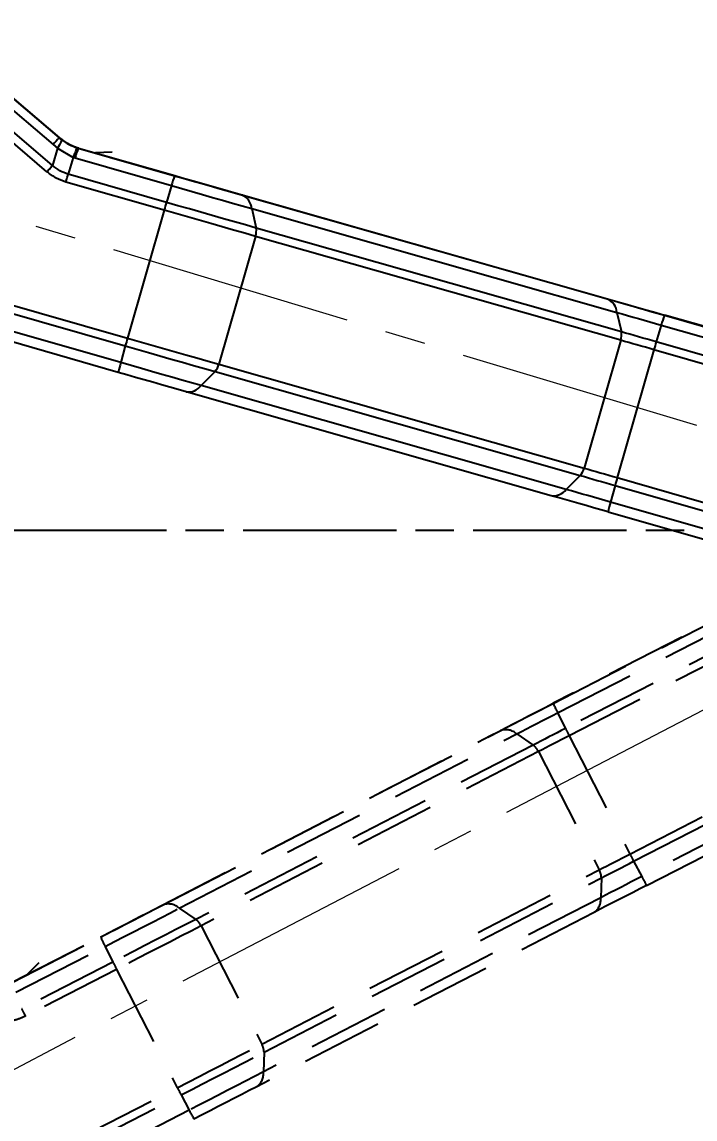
# Model space of a CAD drawing. Header units: millimetres. Extents: x 2320 to 4000, y 933 to 2121.
# Drawn here: x 3728.5 to 3781.2, y 1293.2 to 1379 of the extents above; entities that cross this region are included whole.
import ezdxf

# ---------------------------------------------------------------- set-up
doc = ezdxf.new("R2010")
doc.units = ezdxf.units.MM
for name, pattern in [('AM_ISO08W050', [18, 12, -1.5, 3, -1.5]), ('CENTER2', [28.575, 19.05, -3.175, 3.175, -3.175]), ('HIDDEN', [9.525, 6.35, -3.175])]:
    doc.linetypes.add(name, pattern=pattern)
for name, color, linetype, lineweight in [('AM_5', 3, 'Continuous', 25), ('AM_7', 4, 'AM_ISO08W050', 25), ('单点划线', 1, 'CENTER2', 13), ('标注', 3, 'Continuous', 13)]:
    doc.layers.add(name, color=color, linetype=linetype, lineweight=lineweight)
doc.styles.add('SLDTEXTSTYLE1', font='txt.shx', dxfattribs={"width": 0.7, "bigfont": 'gbcbig.shx'})
doc.dimstyles.new('SLDDIMSTYLE12$0', dxfattribs={"dimtxt": 12, "dimasz": 10, "dimexe": 0, "dimexo": 0.0625, "dimgap": 0.875, "dimtad": 1, "dimdec": 1, "dimlfac": 1.8, "dimrnd": 1e-09, "dimzin": 12, "dimdsep": 46, "dimtxsty": 'SLDTEXTSTYLE1', "dimcen": 0.09, "dimdle": 8.16, "dimclrd": 3, "dimclre": 3, "dimadec": 0, "dimazin": 3, "dimtfac": 1, "dimtdec": 1, "dimtofl": 0, "dimtmove": 0, "dimatfit": 3, "dimfxl": 0, "dimfrac": 2, "dimtolj": 1, "dimlwd": 5, "dimlwe": 5, "dimarcsym": 0})
doc.dimstyles.new('SLDDIMSTYLE12$2', dxfattribs={"dimtxt": 12, "dimasz": 10, "dimexe": 0, "dimexo": 0.0625, "dimgap": 0.875, "dimtad": 1, "dimdec": 1, "dimlfac": 1.8, "dimrnd": 1e-09, "dimzin": 12, "dimdsep": 46, "dimtxsty": 'SLDTEXTSTYLE1', "dimcen": 0.09, "dimdle": 8.16, "dimclrd": 3, "dimclre": 3, "dimadec": 0, "dimazin": 3, "dimtfac": 1, "dimtdec": 1, "dimtofl": 0, "dimtmove": 0, "dimatfit": 3, "dimfxl": 0, "dimfrac": 2, "dimtolj": 1, "dimlwd": 5, "dimlwe": 5, "dimarcsym": 0})

# ---------------------------------------------------------------- blocks, each defined once
blk = doc.blocks.new('*D75')
at = {"layer": 'Defpoints', "color": 0, "transparency": 16777216}
for p in [(3565.228, 1412.476), (3566.364, 1347.616), (3808.643, 1339.163), (3808.643, 1339.163), (3583.352, 1221.743)]:
    blk.add_point(p, dxfattribs=at)
at = {"layer": '标注', "color": 3, "linetype": 'Continuous', "lineweight": 5, "transparency": 16777216}
blk.add_arc((3808.643, 1339.163), 242.426, 165.60197, 205.16456, dxfattribs=at)
at = {"layer": '标注', "color": 3, "transparency": 16777216}
for points in [[(3572.226, 1399.891), (3575.436, 1398.996), (3576.517, 1409.076)], [(3590.719, 1236.818), (3587.732, 1235.339), (3593.663, 1227.117)]]:
    blk.add_solid(points, dxfattribs=at)
at = {"layer": '标注', "color": 0, "transparency": 16777216, "insert": (3573.135, 1316.97), "char_height": 10, "attachment_point": 5, "rotation": 275.38327, "style": 'SLDTEXTSTYLE1'}
blk.add_mtext('\\A1;60%%D', dxfattribs=at)
blk = doc.blocks.new('*D76')
at = {"layer": 'AM_5', "color": 3, "linetype": 'Continuous', "lineweight": 5, "transparency": 16777216}
blk.add_arc((3808.537, 1339.194), 192.409, 166.21652, 177.02185, dxfattribs=at)
at = {"layer": 'AM_5', "color": 3, "transparency": 16777216}
for points in [[(3620.062, 1385.475), (3623.277, 1384.597), (3624.303, 1394.683)], [(3618.055, 1349.148), (3614.722, 1349.234), (3616.129, 1339.194)]]:
    blk.add_solid(points, dxfattribs=at)
at = {"layer": 'Defpoints', "color": 0, "transparency": 16777216}
for p in [(3565.228, 1412.476), (3619.776, 1376.482), (3596.104, 1339.194), (3808.643, 1339.163), (3811.791, 1339.194)]:
    blk.add_point(p, dxfattribs=at)
at = {"layer": 'AM_5', "color": 0, "transparency": 16777216, "insert": (3611.382, 1368.24), "char_height": 12, "attachment_point": 5, "rotation": 81.61918, "style": 'SLDTEXTSTYLE1'}
blk.add_mtext('\\A1;15%%D', dxfattribs=at)
blk = doc.blocks.new('*D57')
at = {"layer": 'AM_5', "color": 3, "linetype": 'Continuous', "lineweight": 5, "transparency": 16777216}
for p, q in [((3639.86, 1389.192), (3648.345, 1418.784)), ((3808.082, 1372.984), (3657.958, 1416.028))]:
    blk.add_line(p, q, dxfattribs=at)
at = {"layer": 'AM_5', "color": 3, "lineweight": 5, "transparency": 16777216}
blk.add_line((3808.793, 1339.183), (3817.694, 1370.228), dxfattribs=at)
at = {"layer": 'AM_5', "color": 3, "transparency": 16777216}
for points in [[(3658.417, 1417.63), (3657.498, 1414.426), (3648.345, 1418.784)], [(3808.541, 1374.587), (3807.622, 1371.382), (3817.694, 1370.228)]]:
    blk.add_solid(points, dxfattribs=at)
at = {"layer": 'Defpoints', "color": 0, "transparency": 16777216}
for p in [(3648.345, 1418.784), (3639.843, 1389.132), (3808.776, 1339.123)]:
    blk.add_point(p, dxfattribs=at)
at = {"layer": 'AM_5', "color": 0, "transparency": 16777216, "insert": (3734.915, 1401.115), "char_height": 12, "attachment_point": 5, "rotation": 344.00123, "style": 'SLDTEXTSTYLE1'}
blk.add_mtext('\\A1;225', dxfattribs=at)

msp = doc.modelspace()

# ---------------------------------------------------------------- linework, layer by layer
at = {"color": 7, "linetype": 'Continuous', "lineweight": 25}
for p, q in [((3645.845, 1379.651), (3736.571, 1353.634)), ((3646.019, 1380.265), (3736.744, 1354.248)), ((3736.214, 1352.33), (3644.951, 1378.502)), ((3736.017, 1351.566), (3644.754, 1377.738)), ((3726.976, 1373.682), (3731.4, 1369.908)), ((3726.999, 1373.687), (3731.423, 1369.913)), ((3726.501, 1373.148), (3730.926, 1369.374)), ((3730.443, 1367.251), (3725.673, 1371.32)), ((3730.876, 1367.754), (3726.105, 1371.824)), ((3730.926, 1369.374), (3731.276, 1369.091)), ((3731.4, 1369.908), (3731.423, 1369.913)), ((3731.423, 1369.913), (3731.598, 1369.772)), ((3731.276, 1369.091), (3730.876, 1367.754)), ((3731.276, 1369.091), (3732.495, 1368.379)), ((3732.916, 1369.111), (3732.837, 1369.135)), ((3732.838, 1369.135), (3732.915, 1369.111)), ((3732.894, 1369.107), (3732.915, 1369.111)), ((3732.894, 1369.107), (3740.427, 1366.947)), ((3732.915, 1369.111), (3740.448, 1366.951)), ((3735.536, 1368.779), (3734.243, 1368.731)), ((3732.495, 1368.379), (3732.101, 1367.066)), ((3732.495, 1368.379), (3732.65, 1368.333)), ((3732.65, 1368.333), (3740.183, 1366.172)), ((3739.79, 1364.861), (3732.101, 1367.066)), ((3739.61, 1364.245), (3731.922, 1366.45)), ((3740.183, 1366.172), (3739.79, 1364.861)), ((3744.891, 1365.682), (3773.467, 1357.556)), ((3745.736, 1365.43), (3774.312, 1357.304)), ((3739.61, 1364.245), (3736.744, 1354.248)), ((3746.467, 1364.378), (3746.811, 1362.856)), ((3746.467, 1364.378), (3775.043, 1356.251)), ((3775.387, 1354.73), (3746.811, 1362.856)), ((3746.761, 1362.203), (3743.895, 1352.206)), ((3775.337, 1354.077), (3746.761, 1362.203)), ((3775.043, 1356.251), (3775.387, 1354.73)), ((3778.755, 1356.035), (3795.675, 1351.183)), ((3789.629, 1352.927), (3778.776, 1356.04)), ((3778.51, 1355.261), (3778.117, 1353.95)), ((3778.51, 1355.261), (3796.439, 1350.12)), ((3775.337, 1354.077), (3772.471, 1344.08)), ((3797.43, 1348.412), (3778.117, 1353.95)), ((3736.571, 1353.634), (3736.214, 1352.33)), ((3777.938, 1353.334), (3775.071, 1343.337)), ((3793.073, 1348.994), (3777.938, 1353.334)), ((3743.895, 1352.206), (3772.471, 1344.08)), ((3743.592, 1351.628), (3742.498, 1350.535)), ((3743.592, 1351.628), (3772.168, 1343.502)), ((3771.074, 1342.409), (3742.498, 1350.535)), ((3769.902, 1341.924), (3741.326, 1350.05)), ((3772.168, 1343.502), (3771.074, 1342.409)), ((3775.071, 1343.337), (3790.207, 1338.997)), ((3774.898, 1342.723), (3774.541, 1341.419)), ((3774.898, 1342.723), (3794.211, 1337.184)), ((3792.47, 1336.278), (3774.541, 1341.419)), ((3774.345, 1340.655), (3791.275, 1335.8))]:
    msp.add_line(p, q, dxfattribs=at)
at = {"color": 7, "linetype": 'HIDDEN', "lineweight": 25}
for p, q in [((3770.052, 1325.677), (3785.711, 1333.718)), ((3770.403, 1324.946), (3785.938, 1332.922)), ((3786.346, 1331.593), (3771.014, 1323.721)), ((3780.108, 1330.853), (3770.064, 1325.695)), ((3785.311, 1330.341), (3771.305, 1323.149)), ((3770.403, 1324.946), (3771.014, 1323.721)), ((3738.757, 1309.539), (3765.155, 1323.168)), ((3739.546, 1309.933), (3765.944, 1323.563)), ((3740.799, 1309.666), (3767.197, 1323.295)), ((3767.197, 1323.295), (3768.489, 1322.421)), ((3771.305, 1323.149), (3776.055, 1313.897)), ((3768.489, 1322.421), (3742.091, 1308.792)), ((3768.9, 1321.911), (3742.502, 1308.282)), ((3768.9, 1321.911), (3773.651, 1312.659)), ((3776.35, 1313.331), (3792.767, 1321.76)), ((3776.055, 1313.897), (3790.062, 1321.089)), ((3793.573, 1320.655), (3776.981, 1312.136)), ((3777.361, 1311.444), (3793.028, 1319.489)), ((3776.35, 1313.331), (3776.981, 1312.136)), ((3747.253, 1299.03), (3773.651, 1312.659)), ((3747.427, 1298.402), (3773.825, 1312.031)), ((3773.825, 1312.031), (3773.775, 1310.486)), ((3773.775, 1310.486), (3747.377, 1296.856)), ((3740.799, 1309.666), (3742.091, 1308.792)), ((3773.253, 1309.33), (3746.855, 1295.701)), ((3742.502, 1308.282), (3747.253, 1299.03)), ((3727.665, 1303.827), (3734.637, 1307.406)), ((3727.678, 1303.844), (3734.649, 1307.424)), ((3728.017, 1303.095), (3734.988, 1306.674)), ((3734.988, 1306.674), (3735.599, 1305.45)), ((3735.599, 1305.45), (3728.484, 1301.796)), ((3729.816, 1305.395), (3728.906, 1304.475)), ((3735.89, 1304.878), (3728.774, 1301.224)), ((3735.89, 1304.878), (3740.641, 1295.626)), ((3747.427, 1298.402), (3747.377, 1296.856)), ((3656.68, 1252.514), (3740.641, 1295.626)), ((3656.974, 1251.948), (3740.935, 1295.06)), ((3740.935, 1295.06), (3741.567, 1293.865)), ((3741.567, 1293.865), (3657.109, 1250.497))]:
    msp.add_line(p, q, dxfattribs=at)
at = {"color": 7, "linetype": 'Continuous', "lineweight": 25, "flags": 128}
for points in [[(3740.427, 1366.947), (3741.111, 1366.751), (3741.792, 1366.556), (3742.47, 1366.362), (3743.143, 1366.169), (3743.807, 1365.98), (3744.463, 1365.793), (3745.106, 1365.61), (3745.736, 1365.43)], [(3740.448, 1366.951), (3741.02, 1366.787), (3741.591, 1366.624), (3742.158, 1366.462), (3742.721, 1366.301), (3743.277, 1366.142), (3743.825, 1365.986), (3744.363, 1365.832), (3744.891, 1365.682)], [(3740.183, 1366.172), (3740.992, 1365.941), (3741.799, 1365.71), (3742.601, 1365.48), (3743.397, 1365.253), (3744.184, 1365.028), (3744.959, 1364.807), (3745.721, 1364.59), (3746.467, 1364.378)], [(3746.761, 1362.203), (3745.913, 1362.444), (3745.046, 1362.691), (3744.163, 1362.943), (3743.268, 1363.199), (3742.362, 1363.457), (3741.449, 1363.719), (3740.531, 1363.982), (3739.61, 1364.245)], [(3746.811, 1362.856), (3745.978, 1363.093), (3745.127, 1363.335), (3744.26, 1363.583), (3743.381, 1363.833), (3742.492, 1364.088), (3741.595, 1364.344), (3740.694, 1364.602), (3739.79, 1364.861)], [(3773.467, 1357.556), (3774.097, 1357.377), (3774.74, 1357.194), (3775.395, 1357.007), (3776.06, 1356.817), (3776.733, 1356.625), (3777.411, 1356.431), (3778.092, 1356.236), (3778.776, 1356.04)], [(3774.312, 1357.304), (3774.84, 1357.154), (3775.378, 1357.001), (3775.926, 1356.844), (3776.482, 1356.686), (3777.045, 1356.525), (3777.612, 1356.363), (3778.183, 1356.199), (3778.755, 1356.035)], [(3775.043, 1356.251), (3775.455, 1356.134), (3775.875, 1356.015), (3776.303, 1355.893), (3776.737, 1355.769), (3777.176, 1355.643), (3777.619, 1355.517), (3778.064, 1355.389), (3778.51, 1355.261)], [(3736.744, 1354.248), (3737.665, 1353.985), (3738.583, 1353.722), (3739.496, 1353.46), (3740.402, 1353.202), (3741.297, 1352.946), (3742.179, 1352.694), (3743.046, 1352.447), (3743.895, 1352.206)], [(3777.938, 1353.334), (3777.603, 1353.43), (3777.269, 1353.526), (3776.937, 1353.621), (3776.608, 1353.715), (3776.282, 1353.808), (3775.961, 1353.899), (3775.646, 1353.989), (3775.337, 1354.077)], [(3778.117, 1353.95), (3777.766, 1354.051), (3777.415, 1354.151), (3777.067, 1354.251), (3776.721, 1354.35), (3776.379, 1354.447), (3776.042, 1354.543), (3775.711, 1354.638), (3775.387, 1354.73)], [(3736.571, 1353.634), (3737.475, 1353.375), (3738.376, 1353.117), (3739.273, 1352.86), (3740.162, 1352.606), (3741.041, 1352.355), (3741.907, 1352.108), (3742.758, 1351.866), (3743.592, 1351.628)], [(3742.498, 1350.535), (3741.752, 1350.748), (3740.991, 1350.965), (3740.215, 1351.186), (3739.428, 1351.41), (3738.632, 1351.638), (3737.83, 1351.867), (3737.023, 1352.099), (3736.214, 1352.33)], [(3741.326, 1350.05), (3740.696, 1350.229), (3740.053, 1350.413), (3739.398, 1350.6), (3738.733, 1350.789), (3738.061, 1350.981), (3737.382, 1351.175), (3736.701, 1351.371), (3736.017, 1351.566)], [(3772.471, 1344.08), (3772.78, 1343.992), (3773.095, 1343.902), (3773.416, 1343.811), (3773.741, 1343.718), (3774.071, 1343.624), (3774.403, 1343.529), (3774.737, 1343.433), (3775.071, 1343.337)], [(3772.168, 1343.502), (3772.492, 1343.41), (3772.823, 1343.316), (3773.16, 1343.22), (3773.502, 1343.122), (3773.847, 1343.023), (3774.196, 1342.924), (3774.547, 1342.823), (3774.898, 1342.723)], [(3774.345, 1340.655), (3773.773, 1340.819), (3773.203, 1340.982), (3772.635, 1341.145), (3772.073, 1341.306), (3771.516, 1341.464), (3770.968, 1341.621), (3770.43, 1341.774), (3769.902, 1341.924)], [(3774.541, 1341.419), (3774.095, 1341.547), (3773.65, 1341.674), (3773.207, 1341.801), (3772.768, 1341.927), (3772.334, 1342.051), (3771.906, 1342.173), (3771.486, 1342.292), (3771.074, 1342.409)]]:
    msp.add_lwpolyline(points, dxfattribs=at)
at = {"color": 7, "linetype": 'HIDDEN', "lineweight": 25, "flags": 128}
for points in [[(3765.155, 1323.168), (3765.737, 1323.468), (3766.332, 1323.775), (3766.937, 1324.087), (3767.552, 1324.404), (3768.174, 1324.724), (3768.801, 1325.046), (3769.432, 1325.37), (3770.064, 1325.695)], [(3765.944, 1323.563), (3766.431, 1323.814), (3766.929, 1324.071), (3767.436, 1324.332), (3767.95, 1324.597), (3768.47, 1324.864), (3768.995, 1325.134), (3769.523, 1325.405), (3770.052, 1325.677)], [(3767.197, 1323.295), (3767.578, 1323.491), (3767.966, 1323.692), (3768.361, 1323.895), (3768.763, 1324.102), (3769.169, 1324.311), (3769.578, 1324.522), (3769.99, 1324.733), (3770.403, 1324.946)], [(3771.014, 1323.721), (3770.689, 1323.554), (3770.364, 1323.387), (3770.042, 1323.221), (3769.722, 1323.056), (3769.406, 1322.894), (3769.095, 1322.733), (3768.789, 1322.575), (3768.489, 1322.421)], [(3771.305, 1323.149), (3770.995, 1322.989), (3770.686, 1322.831), (3770.379, 1322.673), (3770.074, 1322.516), (3769.773, 1322.361), (3769.477, 1322.208), (3769.185, 1322.058), (3768.9, 1321.911)], [(3773.651, 1312.659), (3773.936, 1312.807), (3774.227, 1312.957), (3774.524, 1313.11), (3774.825, 1313.265), (3775.13, 1313.421), (3775.437, 1313.579), (3775.746, 1313.738), (3776.055, 1313.897)], [(3773.825, 1312.031), (3774.124, 1312.185), (3774.43, 1312.343), (3774.742, 1312.504), (3775.058, 1312.666), (3775.377, 1312.831), (3775.7, 1312.997), (3776.024, 1313.164), (3776.35, 1313.331)], [(3776.981, 1312.136), (3776.568, 1311.924), (3776.157, 1311.712), (3775.747, 1311.502), (3775.341, 1311.293), (3774.939, 1311.086), (3774.544, 1310.882), (3774.156, 1310.682), (3773.775, 1310.486)], [(3777.361, 1311.444), (3776.832, 1311.173), (3776.304, 1310.901), (3775.779, 1310.632), (3775.259, 1310.364), (3774.745, 1310.099), (3774.238, 1309.838), (3773.74, 1309.581), (3773.253, 1309.33)], [(3734.637, 1307.406), (3735.269, 1307.731), (3735.9, 1308.055), (3736.527, 1308.378), (3737.149, 1308.698), (3737.763, 1309.014), (3738.369, 1309.326), (3738.964, 1309.633), (3739.546, 1309.933)], [(3734.649, 1307.424), (3735.178, 1307.696), (3735.706, 1307.967), (3736.231, 1308.237), (3736.751, 1308.505), (3737.265, 1308.769), (3737.772, 1309.031), (3738.27, 1309.287), (3738.757, 1309.539)], [(3734.988, 1306.674), (3735.737, 1307.059), (3736.483, 1307.443), (3737.226, 1307.824), (3737.962, 1308.203), (3738.689, 1308.578), (3739.406, 1308.947), (3740.11, 1309.31), (3740.799, 1309.666)], [(3742.091, 1308.792), (3741.321, 1308.394), (3740.535, 1307.989), (3739.734, 1307.576), (3738.921, 1307.157), (3738.099, 1306.734), (3737.269, 1306.308), (3736.435, 1305.879), (3735.599, 1305.45)], [(3742.502, 1308.282), (3741.718, 1307.877), (3740.917, 1307.464), (3740.101, 1307.043), (3739.273, 1306.617), (3738.436, 1306.186), (3737.591, 1305.752), (3736.741, 1305.315), (3735.89, 1304.878)], [(3740.641, 1295.626), (3741.492, 1296.064), (3742.342, 1296.5), (3743.187, 1296.935), (3744.024, 1297.366), (3744.852, 1297.792), (3745.667, 1298.212), (3746.469, 1298.626), (3747.253, 1299.03)], [(3740.935, 1295.06), (3741.771, 1295.489), (3742.605, 1295.918), (3743.434, 1296.344), (3744.257, 1296.768), (3745.069, 1297.186), (3745.87, 1297.599), (3746.657, 1298.004), (3747.427, 1298.402)], [(3747.377, 1296.856), (3746.688, 1296.501), (3745.984, 1296.138), (3745.267, 1295.768), (3744.54, 1295.394), (3743.804, 1295.015), (3743.062, 1294.633), (3742.315, 1294.249), (3741.567, 1293.865)], [(3746.855, 1295.701), (3746.273, 1295.4), (3745.678, 1295.093), (3745.072, 1294.781), (3744.458, 1294.465), (3743.836, 1294.145), (3743.209, 1293.822), (3742.578, 1293.498), (3741.946, 1293.173)]]:
    msp.add_lwpolyline(points, dxfattribs=at)
at = {"color": 7, "linetype": 'Continuous', "lineweight": 25}
for centre, radius, start, end in [((3741.802, 1360.202), 14.227, 136.98231, 139.86093), ((3743.797, 1365.24), 11.569, 160.47233, 164.49361), ((3751.331, 1363.08), 11.569, 160.47233, 164.49361), ((3745.179, 1364.263), 1.294, 5.07762, 64.46165), ((3796.991, 1347.849), 59.677, 163.43713, 164.05307), ((3745.424, 1362.633), 1.404, 342.17658, 9.14397), ((3773.755, 1356.137), 1.294, 5.07766, 64.46203), ((3789.658, 1352.168), 11.568, 160.47228, 164.49364), ((3793.244, 1337.991), 58.792, 163.94748, 164.56969), ((3774, 1354.507), 1.404, 342.17656, 9.14413), ((3835.318, 1336.938), 59.677, 163.43713, 164.05307), ((3746.227, 1349.346), 10.448, 163.40044, 167.7271), ((3742.55, 1352.544), 1.387, 318.69224, 345.8928), ((3741.496, 1351.297), 1.258, 262.23993, 322.75953), ((3771.126, 1344.418), 1.387, 318.69201, 345.89284), ((3831.571, 1327.08), 58.792, 163.94748, 164.5697), ((3770.072, 1343.171), 1.258, 262.23993, 322.75953), ((3784.554, 1338.434), 10.448, 163.40041, 167.72716)]:
    msp.add_arc(centre, radius, start, end, dxfattribs=at)
at = {"color": 7, "linetype": 'HIDDEN', "lineweight": 25}
for centre, radius, start, end in [((3780.648, 1330.318), 11.568, 203.65312, 207.67448), ((3766.336, 1322.33), 1.294, 48.2585, 107.64287), ((3824.366, 1350.458), 59.677, 206.61797, 207.23391), ((3767.631, 1321.309), 1.404, 25.3574, 52.32497), ((3828.379, 1340.705), 58.792, 207.12832, 207.75054), ((3772.439, 1311.986), 1.387, 1.87285, 29.07368), ((3786.325, 1316.811), 10.448, 206.58125, 210.908), ((3772.524, 1310.355), 1.258, 305.42077, 5.94037), ((3739.938, 1308.701), 1.294, 48.25846, 107.64249), ((3741.233, 1307.68), 1.404, 25.35742, 52.32481), ((3745.234, 1312.048), 11.569, 203.65317, 207.67445), ((3788.951, 1332.187), 59.677, 206.61798, 207.23391), ((3746.041, 1298.356), 1.387, 1.87308, 29.07364), ((3746.125, 1296.726), 1.258, 305.42077, 5.94037), ((3792.965, 1322.435), 58.792, 207.12832, 207.75053), ((3750.91, 1298.54), 10.448, 206.58128, 210.90794)]:
    msp.add_arc(centre, radius, start, end, dxfattribs=at)
at = {"color": 7, "linetype": 'Continuous', "lineweight": 25}
for points, knots in [([(3731.575, 1369.767), (3731.579, 1369.721), (3731.586, 1369.63), (3731.379, 1369.271), (3731.276, 1369.091)], [0, 0, 0, 0, 0.500804, 1, 1, 1, 1]), ([(3731.4, 1369.908), (3731.432, 1369.881), (3731.49, 1369.833), (3731.549, 1369.787), (3731.575, 1369.767)], [0, 0, 0, 0, 0.557672, 1, 1, 1, 1]), ([(3731.575, 1369.767), (3731.771, 1369.632), (3732.155, 1369.367), (3732.599, 1369.208), (3732.817, 1369.13)], [0, 0, 0, 0, 0.508316, 1, 1, 1, 1]), ([(3731.598, 1369.772), (3731.793, 1369.637), (3732.176, 1369.371), (3732.619, 1369.213), (3732.838, 1369.135)], [0, 0, 0, 0, 0.5080063, 1, 1, 1, 1]), ([(3732.817, 1369.13), (3732.79, 1369.098), (3732.738, 1369.034), (3732.576, 1368.597), (3732.495, 1368.379)], [0, 0, 0, 0, 0.5, 1, 1, 1, 1]), ([(3732.817, 1369.13), (3732.831, 1369.126), (3732.857, 1369.118), (3732.883, 1369.11), (3732.894, 1369.107)], [0, 0, 0, 0, 0.560146, 1, 1, 1, 1]), ([(3732.101, 1367.066), (3731.881, 1367.144), (3731.433, 1367.303), (3731.063, 1367.602), (3730.876, 1367.754)], [0, 0, 0, 0, 0.491499, 1, 1, 1, 1]), ([(3731.922, 1366.45), (3731.659, 1366.542), (3731.123, 1366.729), (3730.673, 1367.074), (3730.443, 1367.251)], [0, 0, 0, 0, 0.490293, 1, 1, 1, 1])]:
    msp.add_open_spline(points, degree=3, knots=knots, dxfattribs=at)
for points in [[(3730.443, 1367.251), (3730.486, 1367.3), (3730.57, 1367.399), (3730.689, 1367.538), (3730.796, 1367.662), (3730.849, 1367.723), (3730.876, 1367.754)], [(3731.922, 1366.45), (3731.939, 1366.51), (3731.973, 1366.629), (3732.022, 1366.797), (3732.067, 1366.949), (3732.09, 1367.027), (3732.101, 1367.066)]]:
    msp.add_open_spline(points, degree=3, dxfattribs=at)
at = {"color": 7, "linetype": 'HIDDEN', "lineweight": 25}
msp.add_open_spline([(3728.774, 1301.224), (3728.746, 1301.279), (3728.69, 1301.389), (3728.61, 1301.545), (3728.538, 1301.687), (3728.502, 1301.76), (3728.484, 1301.796)], degree=3, dxfattribs=at)
msp.add_open_spline([(3728.774, 1301.224), (3728.52, 1301.111), (3728.002, 1300.88), (3727.437, 1300.824), (3727.149, 1300.796)], degree=3, knots=[0, 0, 0, 0, 0.490293, 1, 1, 1, 1], dxfattribs=at)
at = {"layer": 'AM_7'}
msp.add_line((3811.791, 1339.194), (3596.104, 1339.194), dxfattribs=at)
at = {"layer": '单点划线'}
for q in [(3565.228, 1412.476), (3583.352, 1221.743)]:
    msp.add_line((3808.643, 1339.163), q, dxfattribs=at)

# ---------------------------------------------------------------- dimensions: what is measured, and where the dimension line sits
at = {"layer": 'AM_5'}
dim = msp.add_linear_dim(base=(3648.345, 1418.784), p1=(3808.776, 1339.123), p2=(3639.843, 1389.132), angle=164.00123, text='225', dimstyle='SLDDIMSTYLE12$0', override={"dimlfac": 1, "dimpost": ''}, dxfattribs=at)
dim.commit()
dim.dimension.update_dxf_attribs({"geometry": '*D57', "text_midpoint": (3734.915, 1401.115)})
dim = msp.add_angular_dim_2l(base=(3619.776, 1376.482), line1=((3808.643, 1339.163), (3565.228, 1412.476)), line2=((3811.791, 1339.194), (3596.104, 1339.194)), text='15%%D', dimstyle='SLDDIMSTYLE12$2', override={"dimlfac": 1}, dxfattribs=at)
dim.commit()
dim.dimension.update_dxf_attribs({"geometry": '*D76', "text_midpoint": (3611.382, 1368.24)})
at = {"layer": '标注'}
dim = msp.add_angular_dim_2l(base=(3566.364, 1347.616), line1=((3808.643, 1339.163), (3565.228, 1412.476)), line2=((3808.643, 1339.163), (3583.352, 1221.743)), text='60%%D', dimstyle='SLDDIMSTYLE12$2', override={"dimtxt": 10, "dimadec": 3, "dimtdec": 3, "dimtzin": 0}, dxfattribs=at)
dim.commit()
dim.dimension.update_dxf_attribs({"geometry": '*D75', "text_midpoint": (3573.135, 1316.97)})

doc.saveas('drawing.dxf')
